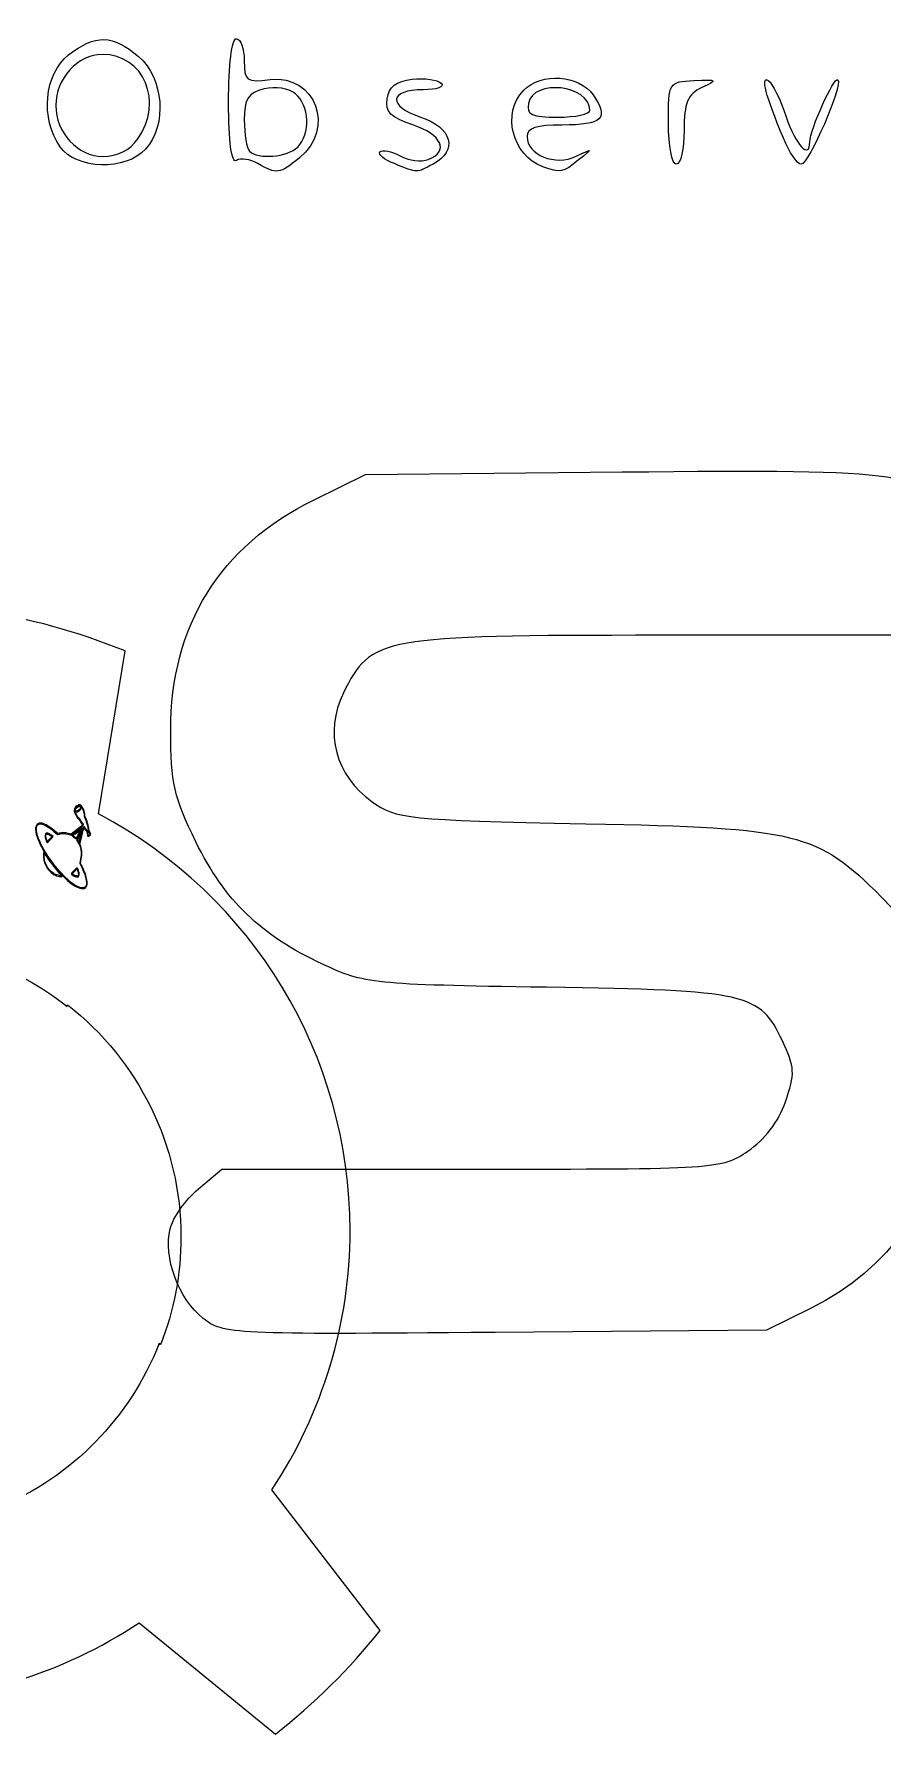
# Model space of a CAD drawing. Extents: x -180 to 507, y 228 to 521.
# Drawn here: x 132.7 to 276.8, y 227.9 to 516.7 of the extents above; entities that cross this region are included whole.
import ezdxf

# ---------------------------------------------------------------- set-up
doc = ezdxf.new("R2010")
doc.units = 0
doc.layers.add('Layer_1', color=7, linetype='CONTINUOUS')

msp = doc.modelspace()

# ---------------------------------------------------------------- linework, layer by layer
at = {"layer": 'Layer_1', "color": 7}
for points in [[(180.104412, 437.532593), (188.957518, 441.893313), (232.504255, 442.308337)], [(284.678488, 418.226675), (281.190781, 414.560021), (239.106976, 414.557904)], [(143.60777, 384.210453), (148.11447, 411.899202)], [(138.285615, 351.514775), (138.333155, 351.806232)], [(160.604354, 320.564068), (164.561113, 323.893464), (206.92826, 323.893464)], [(264.571529, 300.267814), (257.023055, 296.560292), (210.949948, 296.163761)], [(154.120824, 294.036631), (153.907917, 294.313616)], [(191.432757, 245.553802), (173.056619, 269.431932)], [(150.518459, 246.847263), (173.65348, 227.948676)]]:
    msp.add_lwpolyline(points, dxfattribs=at)
at = {"layer": 'Layer_1', "color": 1}
for points in [[(139.635728, 384.987231), (139.511849, 385.021493)], [(139.853176, 384.139491)], [(140.0136, 385.463191), (139.950547, 385.588453)], [(140.446149, 385.645898), (140.480863, 385.788715)], [(140.450714, 385.629825)], [(140.480863, 385.788715)], [(133.09881, 381.960696), (132.97495, 381.994953)], [(134.027346, 382.633236)], [(136.130443, 381.36402), (136.051628, 381.244614), (136.668623, 380.725577), (136.976138, 380.800558), (136.953846, 380.944166), (136.702439, 380.882838)], [(139.983032, 381.55325), (138.999096, 380.763258), (138.47651, 380.906643), (138.441982, 380.76377), (139.02132, 380.60469), (140.054302, 381.434105)], [(140.878778, 381.861867), (139.901498, 381.196169), (139.964263, 381.070757), (140.52763, 381.454514), (140.25981, 380.922838), (140.370725, 380.853274)], [(140.735175, 381.439664), (140.328455, 380.651841), (139.902946, 379.82767), (140.054133, 379.509148), (140.167782, 379.582885), (140.050732, 379.829446), (140.438658, 380.580851), (140.605209, 380.903468), (140.471751, 380.342053), (140.595892, 380.308869), (140.85241, 381.387682)], [(140.20861, 383.574342)], [(140.929429, 382.570745)], [(141.36809, 381.798258)], [(141.368852, 383.676512)], [(141.520995, 381.61054)], [(142.108664, 381.218834)], [(134.848918, 379.740231)], [(135.529829, 380.678665), (135.461929, 380.551051), (135.72963, 380.372756), (135.429181, 380.051523), (135.515191, 379.9461), (135.942999, 380.403485)], [(139.241454, 380.601632)], [(140.167812, 379.582865)], [(140.656038, 380.459285), (140.326573, 379.125238), (140.482845, 378.643107), (140.603702, 378.698611), (140.461727, 379.136663), (140.779741, 380.424422)], [(140.603714, 378.698637)], [(134.331701, 377.930508), (134.273088, 377.379146), (134.400785, 377.366954), (134.418965, 377.5381), (134.501475, 377.408005), (134.606656, 377.497073)], [(134.400759, 377.366927)], [(134.606661, 377.497055)], [(140.689903, 376.568275), (140.564309, 376.594555), (140.418364, 375.836212), (140.812017, 375.014149), (140.925433, 375.088307), (140.554262, 375.863441)], [(136.019578, 374.089461)], [(139.19224, 374.024429)], [(139.968205, 375.030388)], [(140.245045, 374.49086)], [(140.925449, 375.088331)]]:
    msp.add_lwpolyline(points, close=True, dxfattribs=at)
for points in [[(139.688541, 384.786986), (139.5764, 384.71021)], [(139.576401, 384.710211), (139.68857, 384.786979)], [(139.853163, 384.139499), (139.739761, 384.065277)], [(139.739761, 384.065277), (139.853163, 384.139499)], [(140.160328, 384.808628), (140.219054, 384.680576)], [(140.219072, 384.68057), (140.160346, 384.808623)], [(140.450733, 385.62982), (140.416012, 385.486972)], [(140.416012, 385.486972), (140.450733, 385.62982)], [(141.164087, 384.062222), (141.287966, 384.02796)], [(141.287971, 384.027959), (141.164087, 384.062222)], [(136.051646, 381.244609), (136.130462, 381.364015)], [(139.964098, 381.070838), (139.901498, 381.196169)], [(139.983041, 381.553226), (140.054322, 381.434146)], [(140.172662, 383.576803), (140.184602, 383.431162)], [(140.184633, 383.431165), (140.172693, 383.576806)], [(140.500656, 382.976128), (140.608972, 383.059957)], [(140.609004, 383.059924), (140.500688, 382.976095)], [(140.609112, 383.059896), (140.609004, 383.059924)], [(140.894679, 382.427927), (140.9294, 382.570774)], [(140.929419, 382.570767), (140.894698, 382.42792)], [(141.179603, 381.845211), (141.07691, 381.929249)], [(141.076924, 381.929244), (141.17953, 381.845158)], [(141.220076, 382.038157), (141.220234, 382.038105)], [(141.249104, 381.736948), (141.367927, 381.798329)], [(141.368085, 381.798257), (141.249262, 381.736876)], [(141.258767, 383.595862), (141.368871, 383.676507)], [(141.368871, 383.676507), (141.258767, 383.595862)], [(141.496268, 381.471936), (141.460674, 381.611447)], [(141.460674, 381.611446), (141.496268, 381.471935)], [(141.832649, 381.741004), (141.956528, 381.706742)], [(141.956538, 381.706739), (141.832658, 381.741001)], [(141.996518, 381.142078), (142.108659, 381.218853)], [(142.108659, 381.218853), (141.996518, 381.142078)], [(134.848909, 379.740273), (134.730202, 379.678566)], [(134.730287, 379.678813), (134.848994, 379.74052)], [(135.05262, 379.447073), (134.964555, 379.550281)], [(134.964559, 379.550297), (135.052624, 379.447089)], [(135.110882, 380.899032), (135.110801, 380.898784)], [(135.515172, 379.946105), (135.429162, 380.051529)], [(135.462009, 380.551299), (135.529909, 380.678913)], [(136.953865, 380.944161), (136.976157, 380.800553)], [(138.442041, 380.76403), (138.476573, 380.906901)], [(139.129335, 380.524906), (139.241476, 380.601683)], [(139.241498, 380.601711), (139.129357, 380.524934)], [(139.934926, 380.010175), (139.833624, 380.096271)], [(139.833641, 380.096319), (139.934971, 380.010215)], [(140.167782, 379.582885), (140.054133, 379.509148)], [(140.289611, 379.321748), (140.232119, 379.187954)], [(140.232401, 379.188066), (140.289893, 379.32186)], [(140.370729, 380.853267), (140.25981, 380.922838)], [(140.595783, 380.308623), (140.471641, 380.341807)], [(140.603707, 378.69861), (140.48285, 378.643106)], [(140.595311, 380.308576), (140.595783, 380.308623)], [(140.656057, 380.45928), (140.779777, 380.424487)], [(141.734088, 380.738831), (141.857967, 380.704569)], [(141.857986, 380.704564), (141.73409, 380.738836)], [(142.079699, 380.494072), (142.022303, 380.622985)], [(142.022314, 380.622965), (142.079709, 380.494052)], [(134.400781, 377.366937), (134.273084, 377.37913)], [(134.606661, 377.497055), (134.501481, 377.407986)], [(140.564315, 376.594582), (140.68991, 376.568302)], [(135.955407, 373.959441), (136.019536, 374.089455)], [(136.019559, 374.089466), (135.95543, 373.959452)], [(136.933267, 374.186281), (137.024919, 374.293254)], [(137.024919, 374.293254), (136.933267, 374.186281)], [(137.024902, 374.293454), (137.024919, 374.293254)], [(137.366489, 373.713825), (137.402083, 373.574317)], [(137.402127, 373.574109), (137.366533, 373.713618)], [(139.115468, 373.903158), (139.191908, 374.024521)], [(139.192147, 374.024455), (139.115708, 373.903092)], [(139.342724, 374.45108), (139.418369, 374.335625)], [(139.41813, 374.335691), (139.342724, 374.45108)], [(139.775126, 374.898232), (139.882679, 374.822349)], [(139.882686, 374.822381), (139.77513, 374.898248)], [(139.868185, 373.69486), (139.837706, 373.550937)], [(139.837808, 373.550863), (139.868287, 373.694786)], [(140.245039, 374.490833), (140.123335, 374.437962)], [(140.123346, 374.437901), (140.245049, 374.490772)], [(140.180591, 373.809315), (140.300522, 373.761361)], [(140.300413, 373.761408), (140.180598, 373.809342)], [(140.925449, 375.088331), (140.812033, 375.014173)], [(139.618277, 372.140297), (139.553096, 372.010896)], [(139.5531, 372.010894), (139.618282, 372.140295)], [(141.394795, 371.861129), (141.487622, 371.763513)], [(141.487618, 371.763514), (141.394795, 371.861129)]]:
    msp.add_lwpolyline(points, dxfattribs=at)
at = {"layer": 'Layer_1', "color": 7}
msp.add_lwpolyline([(161.379873, 298.517941)], close=True, dxfattribs=at)
for points in [[(138.536359, 513.129785), (143.062395, 516.689958), (146.030249, 516.61941), (150.415527, 512.847364)], [(165.689851, 505.147877), (165.689851, 511.422555), (166.244575, 515.893219), (167.02319, 515.893219)], [(167.02319, 515.893219), (167.756508, 515.893219), (168.356503, 514.213702), (168.356503, 512.160964)], [(137.098826, 497.523251), (133.716953, 502.351533), (134.410848, 509.884659), (138.536359, 513.129785)], [(144.225502, 513.226554), (140.121528, 513.226554), (136.356539, 509.079879), (136.356539, 504.559902)], [(150.280933, 498.856583), (154.719393, 505.193372), (151.334238, 513.226554), (144.225502, 513.226554)], [(150.415527, 512.847364), (154.69394, 509.167229), (155.301978, 501.21792), (151.616548, 497.145564)], [(168.356503, 512.160964), (168.356503, 508.722441), (168.703398, 508.4692), (172.763953, 508.943248)], [(172.763953, 508.943248), (180.46697, 509.842529), (183.886599, 500.64296), (177.708798, 495.640484)], [(192.613896, 505.688351), (192.905731, 507.736001), (194.121781, 508.685439), (196.852225, 508.997469)], [(196.852225, 508.997469), (198.958226, 509.238129), (201.182496, 508.933869), (201.795032, 508.32133)], [(201.795032, 508.32133), (202.407568, 507.708792), (201.041579, 507.211891), (198.759498, 507.21709)], [(215.785017, 507.131331), (218.859207, 510.205518), (225.147948, 509.784228), (227.558563, 506.342609)], [(227.0231, 503.729976), (227.0231, 508.052429), (217.412308, 509.125618), (216.605647, 504.893234)], [(240.359063, 501.559906), (240.361973, 508.520209), (240.386288, 508.561191), (244.692403, 508.787719)], [(244.692403, 508.787719), (248.697978, 508.998448), (248.797884, 508.90808), (246.02307, 507.583972)], [(259.866423, 499.009382), (256.853484, 506.220348), (255.964036, 509.626439), (257.311424, 508.793709)], [(257.311424, 508.793709), (257.993811, 508.371969), (259.354111, 505.596837), (260.334338, 502.626745)], [(269.114208, 508.913189), (270.024426, 508.002971), (264.169813, 494.559913), (262.86317, 494.559913)], [(264.356397, 498.397079), (264.356397, 500.422115), (268.483389, 509.543989), (269.114208, 508.913189)], [(171.707156, 507.350051), (168.971659, 506.663485), (168.356503, 505.697802), (168.356503, 502.090057)], [(177.040488, 506.545531), (175.90331, 507.489291), (173.628902, 507.832381), (171.707156, 507.350051)], [(177.423154, 497.493245), (179.633507, 499.703592), (179.428032, 504.564032), (177.040488, 506.545531)], [(196.947236, 501.251622), (193.216643, 502.482827), (192.292004, 503.42954), (192.613896, 505.688351)], [(198.759498, 507.21709), (192.923088, 507.230399), (192.639508, 504.446666), (198.287429, 502.582692)], [(219.023116, 494.151889), (213.827685, 496.008685), (211.997696, 503.343998), (215.785017, 507.131331)], [(227.558563, 506.342609), (230.346739, 502.361918), (229.174822, 501.226572), (222.277751, 501.226572)], [(246.02307, 507.583972), (243.591579, 506.423677), (243.023069, 505.054011), (243.023069, 500.356154)], [(136.356539, 504.559902), (136.356539, 499.968559), (140.11838, 495.893245), (144.356523, 495.893245)], [(167.012607, 495.220053), (166.17962, 494.705225), (165.689851, 498.381026), (165.689851, 505.147877)], [(198.287429, 502.582692), (203.63354, 500.818317), (204.697587, 496.883214), (200.444124, 494.606827)], [(216.605647, 504.893234), (216.240999, 502.980117), (217.138994, 502.559903), (221.592032, 502.559903)], [(221.592032, 502.559903), (224.579094, 502.559903), (227.0231, 503.086437), (227.0231, 503.729976)], [(260.334338, 502.626745), (261.918026, 497.828133), (264.356397, 495.263897), (264.356397, 498.397079)], [(168.356503, 502.090057), (168.356503, 499.659587), (168.7565, 497.271021), (169.245396, 496.782133)], [(199.593225, 495.374014), (203.187665, 496.75333), (201.898193, 499.617658), (196.947236, 501.251622)], [(222.277751, 501.226572), (217.966477, 501.226572), (216.356437, 500.695522), (216.356437, 499.273486)], [(241.689756, 494.559913), (240.956412, 494.559913), (240.357607, 497.709912), (240.359063, 501.559906)], [(243.023069, 500.356154), (243.023069, 497.168223), (242.423074, 494.559913), (241.689756, 494.559913)], [(151.616548, 497.145564), (148.231474, 493.405109), (139.83017, 493.623676), (137.098826, 497.523251)], [(144.356523, 495.893245), (146.822278, 495.893245), (148.951192, 496.958112), (150.280933, 498.856583)], [(169.245396, 496.782133), (170.69412, 495.333406), (175.698496, 495.768568), (177.423154, 497.493245)], [(193.829576, 494.673073), (192.073115, 495.375676), (190.971709, 496.286254), (191.382024, 496.696582)], [(191.382024, 496.696582), (191.792366, 497.106908), (193.336022, 496.796172), (194.812343, 496.006053)], [(216.356437, 499.273486), (216.356437, 496.151097), (221.169731, 494.214077), (224.689769, 495.919888)], [(224.689769, 495.919888), (227.570602, 497.31594), (227.586953, 497.29132), (225.101593, 495.300135)], [(262.86317, 494.559913), (262.237457, 494.559913), (260.888931, 496.562174), (259.866423, 499.009382)], [(170.679277, 494.672623), (169.390123, 495.423343), (167.740131, 495.669688), (167.012607, 495.220053)], [(177.708798, 495.640484), (174.291338, 492.873199), (173.86909, 492.815063), (170.679277, 494.672623)], [(200.444124, 494.606827), (197.48225, 493.021681), (197.970167, 493.016794), (193.829576, 494.673075)], [(194.812343, 496.006053), (196.288689, 495.215936), (198.440093, 494.931518), (199.593225, 495.374014)], [(225.101593, 495.300135), (222.343315, 493.090282), (222.114504, 493.04706), (219.023116, 494.151889)], [(232.504255, 442.308337), (282.128622, 442.781287), (284.195544, 442.461655), (287.834698, 433.751943)], [(155.865302, 398.36416), (155.865302, 416.200218), (164.226918, 429.711901), (180.104412, 437.532593)], [(148.11447, 411.899202), (140.121141, 415.16898), (131.762563, 417.462583), (123.219867, 418.73031)], [(239.106976, 414.55802), (191.361704, 414.555904), (189.830827, 414.277581), (185.184458, 404.763192)], [(185.184458, 404.763192), (181.889209, 398.015511), (183.805081, 390.752771), (190.056595, 386.293764)], [(160.138291, 379.467914), (156.456803, 386.946104), (155.865302, 389.561862), (155.865302, 398.36416)], [(186.324026, 313.44113), (186.319765, 343.129596), (169.874939, 370.37424), (143.60777, 384.210453)], [(190.056595, 386.293764), (194.183773, 383.349969), (195.641678, 383.200019), (226.356431, 382.56013)], [(226.356431, 382.56013), (262.664785, 381.803701), (265.461851, 381.110951), (276.490438, 370.143446)], [(181.628992, 358.704412), (171.128539, 363.616014), (165.051809, 369.487127), (160.138291, 379.467914)], [(276.490438, 370.143446), (297.352595, 349.396831), (291.203766, 313.348744), (264.571529, 300.267814)], [(108.142753, 362.371478), (119.110174, 362.161957), (129.703378, 358.346551), (138.285615, 351.514775)], [(219.675869, 354.771986), (189.963145, 355.231244), (188.796387, 355.351825), (181.628992, 358.704412)], [(259.705557, 345.671778), (255.847645, 353.801686), (253.906823, 354.242907), (219.675869, 354.771986)], [(138.333155, 351.806232), (150.489978, 342.339292), (157.603033, 327.796118), (157.612599, 312.387964)], [(260.218689, 335.323191), (261.884927, 340.103623), (261.830925, 341.192861), (259.705557, 345.671778)], [(253.825887, 326.936931), (256.655999, 328.838118), (259.05537, 331.985653), (260.218689, 335.323191)], [(206.92826, 323.893464), (248.831725, 323.893464), (249.344963, 323.926765), (253.825887, 326.936931)], [(155.776296, 313.763161), (156.255509, 315.672497), (158.428132, 318.7329), (160.604354, 320.564068)], [(157.612599, 312.387964), (157.611868, 306.105813), (156.427272, 299.880065), (154.120824, 294.036631)], [(161.379873, 298.517809), (157.199964, 301.805729), (154.570591, 308.959312), (155.776296, 313.763161)], [(173.056619, 269.431932), (181.689, 282.487944), (186.301911, 297.789391), (186.324026, 313.44113)], [(210.949948, 296.163761), (166.116755, 295.777893), (164.782701, 295.841261), (161.379873, 298.517941)], [(153.907917, 294.313616), (148.981062, 281.680901), (139.128228, 271.595256), (126.613977, 266.374754)], [(106.324258, 233.441363), (122.053218, 233.468268), (137.425264, 238.131235), (150.518459, 246.847263)], [(173.65348, 227.948676), (180.245649, 233.104231), (186.212566, 239.012701), (191.432757, 245.553802)]]:
    msp.add_open_spline(points, degree=3, dxfattribs=at)
at = {"layer": 'Layer_1', "color": 1}
for points in [[(139.511849, 385.021493), (139.480042, 384.890637), (139.471653, 384.774594), (139.506309, 384.634251)], [(139.506309, 384.634251), (139.54095, 384.493913), (139.613696, 384.328298), (139.739761, 384.065277)], [(139.650385, 385.330597), (139.581514, 385.242635), (139.541626, 385.144), (139.511849, 385.021493)], [(139.593495, 385.038612), (139.545507, 384.92971), (139.526542, 384.809275), (139.576401, 384.710211)], [(139.5764, 384.71021), (139.628244, 384.607229), (139.737082, 384.570914), (139.853043, 384.570079)], [(139.813278, 385.348385), (139.719959, 385.25403), (139.64146, 385.147519), (139.593495, 385.038612)], [(139.630255, 384.679015), (139.601248, 384.796522), (139.60711, 384.869494), (139.635728, 384.987231)], [(139.853163, 384.139499), (139.728088, 384.400457), (139.659262, 384.561509), (139.630255, 384.679015)], [(139.635728, 384.987231), (139.662504, 385.097392), (139.691384, 385.166797), (139.744856, 385.235049)], [(139.950547, 385.588453), (139.81297, 385.494257), (139.719256, 385.418558), (139.650385, 385.330597)], [(139.68857, 384.786979), (139.667107, 384.829617), (139.671053, 384.892793), (139.707997, 384.976641)], [(139.858725, 384.716941), (139.767747, 384.717597), (139.706415, 384.751484), (139.688541, 384.786986)], [(139.707997, 384.976641), (139.744942, 385.060489), (139.813281, 385.155917), (139.896503, 385.240068)], [(139.739761, 384.065277), (139.821487, 383.894753), (139.905726, 383.741445), (139.977202, 383.629532)], [(139.744856, 385.235049), (139.79828, 385.303315), (139.880429, 385.372017), (140.0136, 385.463191)], [(140.450733, 385.62982), (140.244904, 385.686747), (139.999912, 385.537096), (139.813278, 385.348385)], [(139.853043, 384.570079), (139.969004, 384.569244), (140.100098, 384.605761), (140.219072, 384.68057)], [(140.082149, 383.718955), (140.015075, 383.823966), (139.932704, 383.973555), (139.853176, 384.139491)], [(140.160346, 384.808623), (140.06236, 384.747012), (139.949702, 384.716285), (139.858725, 384.716941)], [(139.896503, 385.240068), (140.062952, 385.408366), (140.289722, 385.521901), (140.416012, 385.486972)], [(140.243733, 385.746702), (140.151474, 385.710008), (140.04759, 385.654892), (139.950547, 385.588453)], [(140.013588, 385.463226), (140.102299, 385.523963), (140.199642, 385.575477), (140.281903, 385.608196)], [(140.547188, 385.244282), (140.508997, 385.116807), (140.375869, 384.944155), (140.160328, 384.808628)], [(140.219054, 384.680576), (140.455329, 384.82914), (140.61336, 385.016539), (140.668747, 385.201522)], [(140.480863, 385.788715), (140.41034, 385.808219), (140.335989, 385.7834), (140.243733, 385.746702)], [(140.281903, 385.608196), (140.364165, 385.640917), (140.437643, 385.648251), (140.446149, 385.645898)], [(140.416012, 385.486972), (140.488992, 385.466788), (140.52677, 385.432247), (140.545164, 385.394277)], [(140.446149, 385.645898), (140.484318, 385.635342), (140.574369, 385.5541), (140.662455, 385.426007)], [(140.658288, 385.469064), (140.620019, 385.548075), (140.547083, 385.603172), (140.450714, 385.629825)], [(140.764771, 385.519371), (140.670077, 385.657071), (140.583627, 385.760292), (140.480863, 385.788715)], [(140.545164, 385.394277), (140.563559, 385.356308), (140.566284, 385.308019), (140.547188, 385.244282)], [(140.668747, 385.201522), (140.696433, 385.294016), (140.696557, 385.390052), (140.658288, 385.469064)], [(140.662455, 385.426007), (140.750546, 385.297914), (140.843688, 385.127252), (140.925304, 384.948266)], [(141.039884, 385.019927), (140.955394, 385.205205), (140.859469, 385.381669), (140.764771, 385.519371)], [(140.925304, 384.948266), (141.006924, 384.76928), (141.077213, 384.581534), (141.121155, 384.419896)], [(141.244166, 384.468224), (141.197206, 384.640976), (141.12437, 384.834651), (141.039884, 385.019927)], [(141.121155, 384.419896), (141.165097, 384.258258), (141.177795, 384.11862), (141.164087, 384.062222)], [(141.164087, 384.062222), (141.147076, 383.992235), (141.154767, 383.915998), (141.172239, 383.834663)], [(141.287966, 384.02796), (141.31708, 384.147737), (141.291132, 384.295471), (141.244166, 384.468224)], [(141.297249, 383.87466), (141.282885, 383.941565), (141.282193, 384.004189), (141.287971, 384.027959)], [(132.97495, 381.994953), (132.846366, 381.465946), (133.014343, 380.711822), (133.370169, 379.83376)], [(133.348639, 382.566735), (133.166885, 382.45918), (133.039917, 382.262235), (132.97495, 381.994953)], [(133.48731, 379.899524), (133.136831, 380.764401), (132.987457, 381.502577), (133.09881, 381.960696)], [(133.098806, 381.960697), (133.156647, 382.198662), (133.25845, 382.350505), (133.404365, 382.436856)], [(134.027327, 382.633241), (133.759193, 382.692386), (133.530391, 382.674296), (133.348639, 382.566735)], [(133.404365, 382.436856), (133.550278, 382.523202), (133.748065, 382.544158), (133.998358, 382.488963)], [(133.998358, 382.488963), (134.498942, 382.378587), (135.197675, 381.962977), (136.051646, 381.244609)], [(136.130462, 381.364015), (135.269154, 382.08856), (134.563619, 382.514973), (134.027346, 382.633236)], [(139.901498, 381.196169), (139.68885, 381.051321), (139.498169, 380.914579), (139.361242, 380.810135)], [(139.977202, 383.629532), (140.012943, 383.573574), (140.045207, 383.528125), (140.074382, 383.494442)], [(140.841864, 382.300691), (140.714089, 382.156856), (140.438382, 381.918825), (139.983041, 381.553226)], [(140.054322, 381.434146), (140.511125, 381.800924), (140.787069, 382.036654), (140.930426, 382.198027)], [(140.074382, 383.494442), (140.088956, 383.477606), (140.102571, 383.463624), (140.117952, 383.452024)], [(140.167548, 383.599698), (140.145665, 383.624958), (140.115681, 383.66645), (140.082149, 383.718955)], [(140.117952, 383.452024), (140.133347, 383.44042), (140.15057, 383.426043), (140.184633, 383.431165)], [(140.184602, 383.431162), (140.167618, 383.428611), (140.166736, 383.43363), (140.170621, 383.43129)], [(140.19165, 383.575532), (140.187393, 383.578608), (140.178491, 383.58707), (140.167548, 383.599698)], [(140.170621, 383.43129), (140.174553, 383.428937), (140.183222, 383.422397), (140.193812, 383.412433)], [(140.208644, 383.574336), (140.198855, 383.577504), (140.187302, 383.578973), (140.172662, 383.576803)], [(140.172693, 383.576806), (140.194507, 383.580081), (140.195719, 383.572509), (140.19165, 383.575532)], [(140.193812, 383.412433), (140.214944, 383.392523), (140.244196, 383.359259), (140.276951, 383.31694)], [(140.234114, 383.561708), (140.226438, 383.566363), (140.218399, 383.571174), (140.20861, 383.574342)], [(140.277877, 383.527146), (140.263217, 383.540951), (140.249447, 383.552445), (140.234114, 383.561708)], [(140.276951, 383.31694), (140.342467, 383.232305), (140.423096, 383.110981), (140.500656, 382.976128)], [(140.374739, 383.416547), (140.339323, 383.462308), (140.307182, 383.499538), (140.277877, 383.527146)], [(140.608972, 383.059957), (140.52859, 383.199717), (140.445591, 383.325021), (140.374739, 383.416547)], [(140.500688, 382.976095), (140.580517, 382.837295), (140.660875, 382.709093), (140.727083, 382.612955)], [(140.829478, 382.706396), (140.766203, 382.798273), (140.687225, 382.924084), (140.609112, 383.059896)], [(140.910835, 381.427379), (140.836094, 381.164148), (140.74529, 380.820631), (140.656057, 380.45928)], [(140.727083, 382.612955), (140.760188, 382.564888), (140.789616, 382.524939), (140.814699, 382.494705)], [(140.779777, 380.424487), (140.868689, 380.784103), (140.959116, 381.126278), (141.033143, 381.386982)], [(140.814699, 382.494705), (140.827238, 382.479588), (140.838617, 382.466903), (140.849964, 382.456142)], [(140.909793, 382.597781), (140.888972, 382.622885), (140.861118, 382.660457), (140.829478, 382.706396)], [(140.921354, 382.416118), (140.917182, 382.407188), (140.89883, 382.364833), (140.841864, 382.300691)], [(140.849964, 382.456142), (140.861357, 382.445369), (140.869284, 382.434951), (140.894679, 382.427927)], [(140.894698, 382.42792), (140.91125, 382.423342), (140.916998, 382.418991), (140.921354, 382.416118)], [(140.934378, 382.570663), (140.928967, 382.575783), (140.920204, 382.585231), (140.909793, 382.597781)], [(141.008819, 381.754732), (140.981484, 381.670477), (140.948183, 381.559), (140.910835, 381.427379)], [(140.9294, 382.570774), (140.945156, 382.566416), (140.939648, 382.565581), (140.934378, 382.570663)], [(141.014391, 382.525887), (140.989597, 382.55029), (140.961023, 382.562007), (140.929429, 382.570745)], [(140.930426, 382.198027), (141.002107, 382.278713), (141.048082, 382.337329), (141.053449, 382.417859)], [(141.045321, 381.860432), (141.034451, 381.832184), (141.02251, 381.796852), (141.008819, 381.754732)], [(141.053449, 382.417859), (141.056129, 382.458122), (141.039196, 382.501482), (141.014391, 382.525887)], [(141.033143, 381.386982), (141.070133, 381.51734), (141.103047, 381.627429), (141.129345, 381.708443)], [(141.07691, 381.929249), (141.063088, 381.907795), (141.05605, 381.888721), (141.045321, 381.860432)], [(141.138391, 382.010216), (141.114028, 381.987397), (141.097738, 381.961552), (141.076924, 381.929244)], [(141.129345, 381.708443), (141.142682, 381.7489), (141.153987, 381.782236), (141.163184, 381.806486)], [(141.187306, 382.038106), (141.16611, 382.033257), (141.150572, 382.021625), (141.138391, 382.010216)], [(141.163184, 381.806486), (141.172569, 381.830686), (141.181525, 381.848177), (141.179603, 381.845211)], [(141.172239, 383.834663), (141.189702, 383.753331), (141.21917, 383.668935), (141.258767, 383.595862)], [(141.17953, 381.845158), (141.188218, 381.858667), (141.190352, 381.860239), (141.196739, 381.869017)], [(141.220234, 382.038105), (141.209359, 382.040308), (141.197906, 382.040541), (141.187306, 382.038106)], [(141.196739, 381.869017), (141.197011, 381.868079), (141.19748, 381.867949), (141.197753, 381.867011)], [(141.197753, 381.867011), (141.210617, 381.839027), (141.227519, 381.79533), (141.249104, 381.736948)], [(141.249609, 382.02625), (141.241293, 382.031771), (141.23095, 382.035955), (141.220076, 382.038157)], [(141.249262, 381.736876), (141.277248, 381.661162), (141.311359, 381.595827), (141.347793, 381.547355)], [(141.312118, 381.939186), (141.295537, 381.975146), (141.282925, 382.004171), (141.249609, 382.02625)], [(141.258767, 383.595862), (141.355964, 383.416495), (141.513761, 382.978147), (141.637133, 382.571913)], [(141.368871, 383.676507), (141.3374, 383.734586), (141.311608, 383.807757), (141.297249, 383.87466)], [(141.367927, 381.798329), (141.346005, 381.85761), (141.32868, 381.90323), (141.312118, 381.939186)], [(141.347793, 381.547355), (141.366022, 381.523117), (141.38452, 381.502866), (141.406851, 381.487497)], [(141.446767, 381.645437), (141.421659, 381.678844), (141.391746, 381.734213), (141.36809, 381.798258)], [(141.758846, 382.624683), (141.633921, 383.036033), (141.480872, 383.469786), (141.368852, 383.676512)], [(141.406851, 381.487497), (141.429186, 381.472121), (141.459862, 381.458408), (141.496268, 381.471936)], [(141.476275, 381.61407), (141.470911, 381.617739), (141.459322, 381.628734), (141.446767, 381.645437)], [(141.521021, 381.610541), (141.504026, 381.61783), (141.484081, 381.620183), (141.460674, 381.611446)], [(141.460674, 381.611447), (141.47619, 381.617223), (141.48163, 381.610368), (141.476275, 381.61407)], [(141.496268, 381.471935), (141.472666, 381.463155), (141.468207, 381.4759), (141.477462, 381.466828)], [(141.477462, 381.466828), (141.486716, 381.457756), (141.502606, 381.436863), (141.519544, 381.408714)], [(141.519544, 381.408714), (141.553402, 381.352425), (141.593111, 381.267272), (141.628444, 381.176041)], [(141.563445, 381.579713), (141.551969, 381.590969), (141.537988, 381.603246), (141.520995, 381.61054)], [(141.626502, 381.494927), (141.60608, 381.528879), (141.586355, 381.557212), (141.563445, 381.579713)], [(141.746428, 381.23963), (141.708856, 381.336643), (141.667319, 381.427035), (141.626502, 381.494927)], [(141.628444, 381.176041), (141.663778, 381.084809), (141.695131, 380.986881), (141.714593, 380.904221)], [(141.637133, 382.571913), (141.698821, 382.368795), (141.752721, 382.172423), (141.788279, 382.018151)], [(141.838922, 380.947326), (141.817214, 381.039605), (141.784004, 381.142616), (141.746428, 381.23963)], [(141.912745, 382.060502), (141.87593, 382.22023), (141.82131, 382.419009), (141.758846, 382.624683)], [(141.788279, 382.018151), (141.806061, 381.941014), (141.819232, 381.874268), (141.826482, 381.823926)], [(141.832658, 381.741001), (141.812726, 381.658996), (141.834144, 381.578702), (141.864345, 381.47488)], [(141.826482, 381.823926), (141.833713, 381.773586), (141.830859, 381.733638), (141.832649, 381.741004)], [(141.864345, 381.47488), (141.894528, 381.371065), (141.940602, 381.253154), (141.996518, 381.142078)], [(141.953409, 381.853054), (141.945097, 381.910682), (141.93115, 381.98064), (141.912745, 382.060502)], [(141.956528, 381.706742), (141.968539, 381.756154), (141.96172, 381.795425), (141.953409, 381.853054)], [(141.986605, 381.52588), (141.959509, 381.61905), (141.955773, 381.703593), (141.956538, 381.706739)], [(142.108659, 381.218853), (142.056988, 381.321495), (142.013691, 381.432713), (141.986605, 381.52588)], [(141.996518, 381.142078), (142.108054, 380.920513), (142.156027, 380.796541), (142.155912, 380.751869)], [(142.284562, 380.756976), (142.284866, 380.87764), (142.220983, 380.995715), (142.108664, 381.218834)], [(133.370169, 379.83376), (133.72599, 378.955699), (134.275658, 377.955747), (134.935598, 376.957868)], [(135.039327, 377.049156), (134.383375, 378.041002), (133.83779, 379.034653), (133.48731, 379.899524)], [(134.634855, 380.823566), (134.553906, 380.719799), (134.531449, 380.565932), (134.549644, 380.376234)], [(134.549644, 380.376234), (134.567807, 380.186545), (134.627716, 379.954654), (134.730287, 379.678813)], [(134.9939, 380.930541), (134.845186, 380.958613), (134.7158, 380.927334), (134.634855, 380.823566)], [(134.677527, 380.397643), (134.661465, 380.565403), (134.686334, 380.672881), (134.729499, 380.728197)], [(134.848994, 379.74052), (134.749448, 380.008219), (134.69359, 380.229889), (134.677527, 380.397643)], [(134.729499, 380.728197), (134.772668, 380.783506), (134.844152, 380.809048), (134.968297, 380.785597)], [(134.730202, 379.678566), (134.782776, 379.537186), (134.80914, 379.457888), (134.863142, 379.405928)], [(134.942734, 379.529681), (134.930881, 379.546593), (134.896266, 379.612905), (134.848918, 379.740231)], [(134.863142, 379.405928), (134.890152, 379.379935), (134.93734, 379.368437), (134.971856, 379.382361)], [(134.964555, 379.550281), (134.95124, 379.53544), (134.947524, 379.533534), (134.942734, 379.529681)], [(135.429162, 380.051529), (135.228737, 379.837249), (135.021236, 379.613456), (134.964559, 379.550297)], [(134.968297, 380.785597), (135.092434, 380.762136), (135.259889, 380.685908), (135.462009, 380.551299)], [(134.971856, 379.382361), (135.006367, 379.396287), (135.028492, 379.420197), (135.05262, 379.447073)], [(135.110801, 380.898784), (135.070005, 380.912943), (135.030993, 380.923158), (134.9939, 380.930541)], [(135.052624, 379.447089), (135.105338, 379.505844), (135.315059, 379.732159), (135.515172, 379.946105)], [(135.529909, 380.678913), (135.372477, 380.783772), (135.233342, 380.85708), (135.110882, 380.899032)], [(138.476573, 380.906901), (137.915804, 381.060846), (137.478238, 381.072048), (136.953865, 380.944161)], [(136.976157, 380.800553), (137.484711, 380.924584), (137.894173, 380.91466), (138.442041, 380.76403)], [(139.123027, 380.582336), (139.120004, 380.569135), (139.118679, 380.545916), (139.129335, 380.524906)], [(139.13346, 380.608789), (139.130026, 380.602893), (139.126224, 380.595488), (139.123027, 380.582336)], [(139.129357, 380.524934), (139.158376, 380.467263), (139.208692, 380.422357), (139.276445, 380.362303)], [(139.152192, 380.634384), (139.145955, 380.627251), (139.140155, 380.620686), (139.13346, 380.608789)], [(139.199228, 380.679868), (139.179877, 380.662842), (139.164819, 380.648656), (139.152192, 380.634384)], [(139.361242, 380.810135), (139.292776, 380.757911), (139.237916, 380.713981), (139.199228, 380.679868)], [(139.240599, 380.532606), (139.237804, 380.527281), (139.238276, 380.529222), (139.24075, 380.531989)], [(139.247412, 380.550338), (139.244955, 380.53957), (139.242219, 380.53515), (139.240599, 380.532606)], [(139.24075, 380.531989), (139.245644, 380.537711), (139.258177, 380.54995), (139.275237, 380.564963)], [(139.357639, 380.479532), (139.293981, 380.535969), (139.24518, 380.594233), (139.241454, 380.601632)], [(139.241476, 380.601683), (139.251275, 380.58229), (139.249865, 380.56105), (139.247412, 380.550338)], [(139.275237, 380.564963), (139.309311, 380.595002), (139.36269, 380.637903), (139.429701, 380.689017)], [(139.276445, 380.362303), (139.3442, 380.302259), (139.427192, 380.236483), (139.509501, 380.176407)], [(139.581607, 380.300982), (139.502001, 380.359068), (139.421303, 380.4231), (139.357639, 380.479532)], [(139.429701, 380.689017), (139.563727, 380.791248), (139.753068, 380.92709), (139.964098, 381.070838)], [(139.509501, 380.176407), (139.59181, 380.116308), (139.673007, 380.062171), (139.738515, 380.025207)], [(139.798924, 380.157291), (139.740173, 380.190453), (139.661212, 380.242896), (139.581607, 380.300982)], [(139.738515, 380.025207), (139.771253, 380.006718), (139.799602, 379.992492), (139.825716, 379.983544)], [(139.866952, 380.124268), (139.853194, 380.129223), (139.828312, 380.140707), (139.798924, 380.157291)], [(139.825716, 379.983544), (139.838724, 379.978796), (139.850962, 379.975411), (139.867072, 379.974982)], [(139.876943, 380.175441), (139.852351, 380.129031), (139.83169, 380.093441), (139.833641, 380.096319)], [(139.833624, 380.096271), (139.851182, 380.122595), (139.871735, 380.121915), (139.87506, 380.121801)], [(139.87506, 380.121801), (139.878473, 380.121432), (139.874068, 380.121839), (139.866952, 380.124268)], [(139.867072, 379.974982), (139.883228, 379.974541), (139.912788, 379.97695), (139.934926, 380.010175)], [(139.973566, 380.360673), (139.934599, 380.285184), (139.901537, 380.221839), (139.876943, 380.175441)], [(139.934971, 380.010215), (139.948758, 380.030908), (139.961247, 380.055526), (139.986308, 380.102837)], [(140.25981, 380.922838), (140.153243, 380.711265), (140.051513, 380.511648), (139.973566, 380.360673)], [(139.986308, 380.102837), (140.011418, 380.150139), (140.044614, 380.213832), (140.083766, 380.28965)], [(140.054133, 379.509148), (140.091317, 379.430821), (140.126909, 379.358728), (140.154665, 379.304944)], [(140.083766, 380.28965), (140.162059, 380.441289), (140.263948, 380.64127), (140.370729, 380.853267)], [(140.154665, 379.304944), (140.168543, 379.278038), (140.180409, 379.25583), (140.189979, 379.238974)], [(140.266163, 379.382987), (140.239456, 379.434726), (140.204392, 379.505799), (140.167812, 379.582865)], [(140.189979, 379.238974), (140.194791, 379.230567), (140.198894, 379.223565), (140.203162, 379.217035)], [(140.203162, 379.217035), (140.20532, 379.213561), (140.207375, 379.210692), (140.210526, 379.206772)], [(140.208969, 379.298203), (140.207084, 379.292339), (140.205529, 379.288167), (140.205726, 379.288976)], [(140.205726, 379.288976), (140.205819, 379.289358), (140.205954, 379.290638), (140.210166, 379.296952)], [(140.226125, 379.356432), (140.218728, 379.330118), (140.212825, 379.309948), (140.208969, 379.298203)], [(140.210166, 379.296952), (140.212021, 379.300465), (140.214646, 379.305089), (140.224383, 379.313441)], [(140.210526, 379.206772), (140.213622, 379.203039), (140.213735, 379.197945), (140.232401, 379.188066)], [(140.224383, 379.313441), (140.234214, 379.321768), (140.263783, 379.335334), (140.289611, 379.321748)], [(140.285882, 379.583748), (140.261375, 379.487042), (140.240915, 379.409045), (140.226125, 379.356432)], [(140.232119, 379.187954), (140.258244, 379.17417), (140.28811, 379.187885), (140.298332, 379.196506)], [(140.298717, 379.322152), (140.290826, 379.336012), (140.2795, 379.35715), (140.266163, 379.382987)], [(140.471641, 380.341807), (140.401121, 380.045503), (140.335362, 379.77702), (140.285882, 379.583748)], [(140.289893, 379.32186), (140.307414, 379.312412), (140.305992, 379.309239), (140.307103, 379.307838)], [(140.298332, 379.196506), (140.308535, 379.205131), (140.311383, 379.210672), (140.313911, 379.21469)], [(140.307245, 379.307828), (140.305763, 379.309963), (140.302679, 379.315188), (140.298717, 379.322152)], [(140.307103, 379.307838), (140.308247, 379.306371), (140.307909, 379.30704), (140.307245, 379.307828)], [(140.313911, 379.21469), (140.318886, 379.222805), (140.320259, 379.226395), (140.321698, 379.230254)], [(140.321698, 379.230254), (140.325031, 379.237789), (140.327072, 379.244127), (140.329532, 379.252191)], [(140.329532, 379.252191), (140.334909, 379.268134), (140.3411, 379.28949), (140.348296, 379.317034)], [(140.348296, 379.317034), (140.363634, 379.3719), (140.38425, 379.450543), (140.408916, 379.547902)], [(140.408916, 379.547902), (140.458718, 379.7425), (140.524619, 380.011565), (140.595311, 380.308576)], [(140.48285, 378.643106), (140.702186, 377.966399), (140.724177, 377.42527), (140.564315, 376.594582)], [(140.68991, 376.568302), (140.852978, 377.415625), (140.829743, 378.00125), (140.603714, 378.698637)], [(141.714593, 380.904221), (141.734037, 380.821568), (141.73631, 380.747973), (141.734088, 380.738831)], [(141.73409, 380.738836), (141.720019, 380.68095), (141.717213, 380.626582), (141.728679, 380.577608)], [(141.728679, 380.577608), (141.740195, 380.528632), (141.768062, 380.486133), (141.805752, 380.462017)], [(141.805752, 380.462017), (141.881128, 380.413788), (141.978657, 380.432259), (142.079699, 380.494072)], [(141.857967, 380.704569), (141.876229, 380.779699), (141.860662, 380.855038), (141.838922, 380.947326)], [(141.853033, 380.62057), (141.849074, 380.637428), (141.848515, 380.665598), (141.857986, 380.704564)], [(141.871822, 380.59081), (141.862245, 380.59691), (141.856993, 380.603713), (141.853033, 380.62057)], [(142.022303, 380.622985), (141.944498, 380.575387), (141.890993, 380.578541), (141.871822, 380.59081)], [(142.134899, 380.704124), (142.115919, 380.683889), (142.077485, 380.656707), (142.022314, 380.622965)], [(142.079709, 380.494052), (142.137202, 380.529234), (142.183326, 380.558673), (142.220719, 380.598494)], [(142.155912, 380.751869), (142.155833, 380.729514), (142.153739, 380.724398), (142.134899, 380.704124)], [(142.220719, 380.598494), (142.258121, 380.638312), (142.28441, 380.696645), (142.284562, 380.756976)], [(134.273084, 377.37913), (134.136493, 376.09425), (134.862021, 374.629795), (135.955407, 373.959441)], [(136.019536, 374.089455), (134.972303, 374.731513), (134.272354, 376.159025), (134.400759, 377.366927)], [(134.501481, 377.407986), (135.233474, 376.254036), (136.054986, 375.165651), (136.933267, 374.186281)], [(137.024919, 374.293254), (136.151743, 375.266944), (135.334599, 376.349502), (134.606661, 377.497055)], [(134.935598, 376.957868), (136.255486, 374.962118), (138.014036, 372.97582), (139.5531, 372.010894)], [(139.618282, 372.140295), (138.107036, 373.087782), (136.351237, 375.065467), (135.039327, 377.049156)], [(135.95543, 373.959452), (136.132386, 373.850959), (136.438156, 373.740814), (136.72733, 373.66202)], [(136.761658, 373.804977), (136.479131, 373.881966), (136.17415, 373.994677), (136.019578, 374.089461)], [(136.72733, 373.66202), (136.871911, 373.622608), (137.011614, 373.59162), (137.128119, 373.574412)], [(137.149369, 373.720123), (137.039335, 373.736404), (136.902919, 373.766483), (136.761658, 373.804977)], [(136.933267, 374.186281), (137.09109, 374.010291), (137.206595, 373.867975), (137.272495, 373.771064)], [(137.375216, 373.864058), (137.302632, 373.970796), (137.184888, 374.11506), (137.024902, 374.293454)], [(137.128119, 373.574412), (137.244619, 373.557206), (137.331035, 373.547687), (137.402127, 373.574109)], [(137.366533, 373.713618), (137.349969, 373.707441), (137.259408, 373.70384), (137.149369, 373.720123)], [(137.272495, 373.771064), (137.305453, 373.722601), (137.325834, 373.683932), (137.33173, 373.667178)], [(137.33173, 373.667178), (137.334703, 373.65882), (137.33212, 373.656428), (137.333923, 373.670023)], [(137.333923, 373.670023), (137.335687, 373.683457), (137.355533, 373.709722), (137.366489, 373.713825)], [(137.45134, 373.726525), (137.436664, 373.768263), (137.41151, 373.810685), (137.375216, 373.864058)], [(137.402083, 373.574317), (137.428374, 373.584073), (137.456913, 373.622218), (137.461076, 373.653345)], [(137.461076, 373.653345), (137.465143, 373.684492), (137.45868, 373.705666), (137.45134, 373.726525)], [(139.024572, 374.137142), (139.013045, 374.115248), (139.0043, 374.088329), (139.004767, 374.059781)], [(139.004767, 374.059781), (139.005469, 374.031169), (139.015934, 374.005667), (139.027908, 373.987398)], [(139.132521, 374.263752), (139.081599, 374.215454), (139.047651, 374.180893), (139.024572, 374.137142)], [(139.027908, 373.987398), (139.051915, 373.950903), (139.080889, 373.930808), (139.115468, 373.903158)], [(139.115708, 373.903092), (139.372118, 373.698047), (139.522498, 373.624701), (139.837808, 373.550863)], [(139.342724, 374.45108), (139.251901, 374.371812), (139.183441, 374.312056), (139.132521, 374.263752)], [(139.139137, 374.071849), (139.147991, 374.08522), (139.170353, 374.112573), (139.212266, 374.152317)], [(139.191908, 374.024521), (139.161736, 374.048628), (139.145972, 374.064148), (139.139137, 374.071849)], [(139.868287, 373.694786), (139.560517, 373.766849), (139.442174, 373.824546), (139.19224, 374.024429)], [(139.212266, 374.152317), (139.259422, 374.19706), (139.327344, 374.256453), (139.41813, 374.335691)], [(139.620544, 374.715407), (139.540949, 374.63251), (139.441473, 374.537262), (139.342724, 374.45108)], [(139.418369, 374.335625), (139.52049, 374.424746), (139.622322, 374.522214), (139.705259, 374.608587)], [(139.77513, 374.898248), (139.762416, 374.87559), (139.700139, 374.798304), (139.620544, 374.715407)], [(139.705259, 374.608587), (139.788197, 374.694966), (139.849682, 374.763554), (139.882686, 374.822381)], [(139.889039, 375.025884), (139.838806, 375.00204), (139.807505, 374.955944), (139.775126, 374.898232)], [(139.837706, 373.550937), (139.984349, 373.516592), (140.067142, 373.492658), (140.148245, 373.526562)], [(140.108081, 373.664177), (140.086956, 373.655293), (140.013174, 373.660915), (139.868185, 373.69486)], [(139.882679, 374.822349), (139.908709, 374.868707), (139.931529, 374.889093), (139.934529, 374.890524)], [(139.968196, 375.030453), (139.941964, 375.038238), (139.914151, 375.037807), (139.889039, 375.025884)], [(139.934529, 374.890524), (139.937398, 374.892032), (139.928778, 374.898155), (139.946142, 374.878799)], [(139.946142, 374.878799), (139.980835, 374.840152), (140.046217, 374.691387), (140.123346, 374.437901)], [(140.03777, 374.985778), (140.019061, 375.0066), (139.99443, 375.022617), (139.968205, 375.030388)], [(140.245049, 374.490772), (140.166443, 374.749113), (140.112606, 374.902383), (140.03777, 374.985778)], [(140.135487, 373.694162), (140.123465, 373.67229), (140.118655, 373.668558), (140.108081, 373.664177)], [(140.123335, 374.437962), (140.217379, 374.128887), (140.228683, 373.952589), (140.180591, 373.809315)], [(140.180598, 373.809342), (140.162307, 373.754884), (140.147556, 373.71602), (140.135487, 373.694162)], [(140.148245, 373.526562), (140.188814, 373.543587), (140.221549, 373.579421), (140.243598, 373.619488)], [(140.243598, 373.619488), (140.265641, 373.659528), (140.281493, 373.704979), (140.300413, 373.761408)], [(140.300522, 373.761361), (140.364328, 373.951395), (140.34291, 374.169217), (140.245045, 374.49086)], [(140.812033, 375.014173), (141.18168, 374.242239), (141.418651, 373.55604), (141.515068, 373.01052)], [(141.641211, 373.044762), (141.540956, 373.611961), (141.299157, 374.307904), (140.925449, 375.088331)], [(141.515068, 373.01052), (141.611491, 372.465004), (141.563441, 372.068994), (141.394795, 371.861129)], [(141.487622, 371.763513), (141.704059, 372.030286), (141.741466, 372.477563), (141.641211, 373.044762)], [(139.553096, 372.010896), (139.961247, 371.755006), (140.360055, 371.598454), (140.698538, 371.550428)], [(140.71914, 371.696208), (140.402198, 371.741182), (140.015309, 371.891366), (139.618277, 372.140297)], [(140.698538, 371.550428), (141.037028, 371.502428), (141.32243, 371.55991), (141.487618, 371.763514)], [(141.394795, 371.861129), (141.27582, 371.714483), (141.036081, 371.651234), (140.71914, 371.696208)]]:
    msp.add_open_spline(points, degree=3, dxfattribs=at)

doc.saveas('drawing.dxf')
